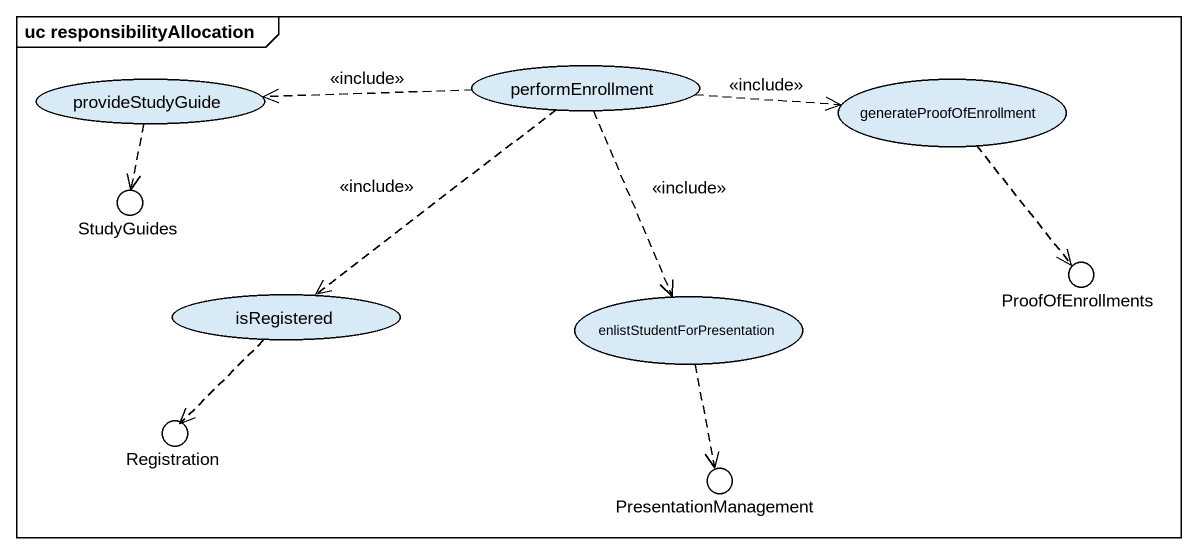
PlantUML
@startuml
mainframe uc responsibilityAllocation
usecase provideStudyGuide
usecase performEnrollment
usecase generateProofOfEnrollment
() StudyGuides
usecase isRegistered
usecase enlistStudentForPresentation
() ProofOfEnrollments
() Registration
() PresentationManagement
provideStudyGuide ..> StudyGuides
performEnrollment .left.> provideStudyGuide : <<include>>
performEnrollment .right.> generateProofOfEnrollment : <<include>>
performEnrollment ..> isRegistered : <<include>>
performEnrollment ..> enlistStudentForPresentation : <<include>>
generateProofOfEnrollment ..> ProofOfEnrollments
isRegistered ..> Registration
enlistStudentForPresentation ..> PresentationManagement
@enduml
